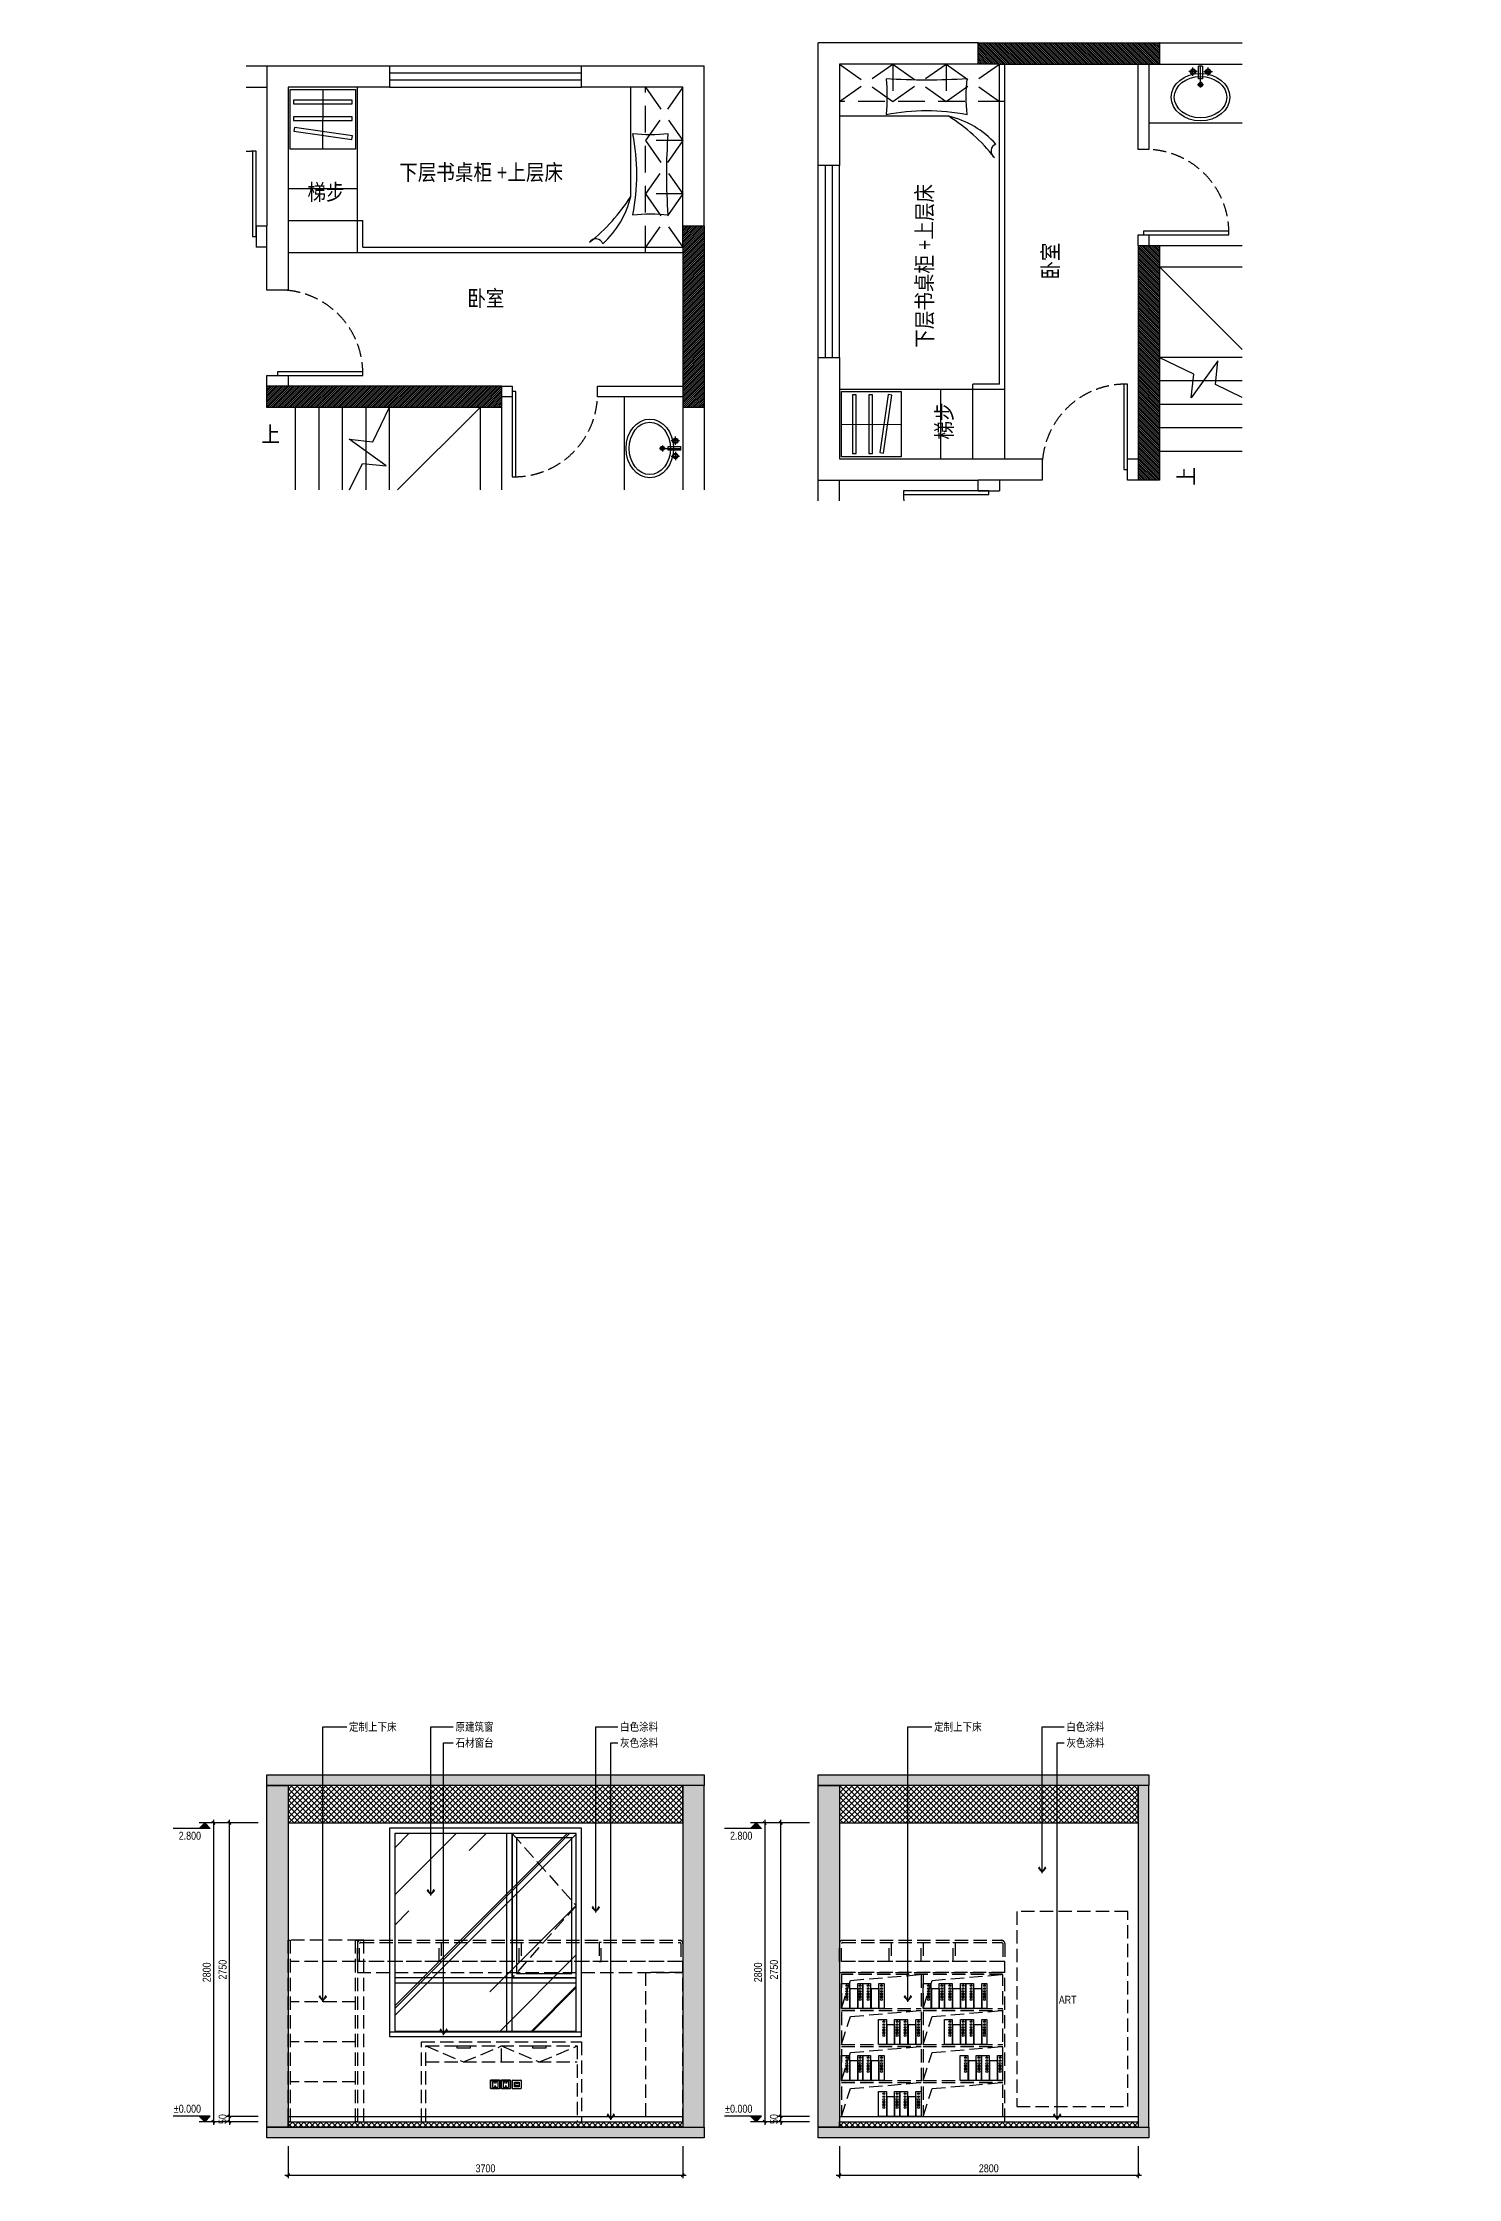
# Model space of a CAD drawing. Extents: x 468514 to 728049, y -74127 to 69080.
# Drawn here: x 564644 to 577911, y -38569 to -18557 of the extents above; entities that cross this region are included whole.
import ezdxf
from ezdxf.enums import TextEntityAlignment as Align
from ezdxf.xclip import XClip

# ---------------------------------------------------------------- set-up
doc = ezdxf.new("R2010")
doc.units = 0
doc.header["$LTSCALE"] = 500
doc.header["$MEASUREMENT"] = 0
doc.header["$XCLIPFRAME"] = 0
doc.linetypes.add('( Dashed )', pattern=[0.75, 0.5, -0.25])
doc.linetypes.add('DASH', pattern=[0.35, 0.25, -0.1])
doc.layers.get('Defpoints').update_dxf_attribs({"color": 229})
for name, color, linetype in [('Door 门', 107, 'Continuous'), ('E 立面填充', 250, 'Continuous'), ('E 立面墙体', 245, 'Continuous'), ('E 立面家具、洁具', 153, 'Continuous'), ('E 立面材料分格线', 8, 'Continuous'), ('E 立面材料类别线', 154, 'Continuous'), ('E 立面标注尺寸', 9, 'Continuous'), ('E 立面装饰完成线', 225, 'Continuous'), ('E 立面门', 107, 'Continuous'), ('P-Furniture 家具', 153, 'Continuous'), ('P-Make furniture 固定制作', 154, 'Continuous'), ('P-N wall 新建隔墙', 241, 'Continuous'), ('P-O wall 原始墙体', 245, 'Continuous'), ('P-Stair 楼梯（原建筑设备）', 159, 'Continuous'), ('P-Text  平面文字', 9, 'Continuous'), ('P-Ware 洁具', 153, 'Continuous'), ('P-window 窗', 107, 'Continuous')]:
    doc.layers.add(name, color=color, linetype=linetype)
doc.styles.add('PDC DIM', font='PMingLiU-ExtB.ttf', dxfattribs={"width": 0.85})
doc.styles.add('Xref-标准套房C$0$黑体', font='simhei.ttf')
doc.dimstyles.new('PDC-A2', dxfattribs={"dimscale": 0, "dimtxt": 2.5, "dimasz": 1, "dimexe": 1, "dimexo": 1, "dimgap": 0.7, "dimtad": 1, "dimdec": 0, "dimtxsty": 'PDC DIM', "dimblk": 'ARCHTICK', "dimcen": 1, "dimdle": 1, "dimclrd": 8, "dimclre": 8, "dimclrt": 9, "dimadec": 0, "dimazin": 0, "dimtfac": 1, "dimtdec": 0, "dimtix": 1, "dimtmove": 2, "dimatfit": 3, "dimldrblk": 'PDC A2 T R', "dimfxl": 10, "dimfxlon": 1, "dimarcsym": 0})
pattern_1 = [(45, (-208763.564, 55386.938), (-8.83883476, 8.83883476), [])]

# ---------------------------------------------------------------- blocks, each defined once
blk = doc.blocks.new('$WINLIB2D$00000001')
at = {"color": 0}
for points in [[(-0.5, 0.5), (-0.5, -0.5)], [(-0.5, 0.5), (0.5, 0.5)], [(0.5, -0.5), (0.5, 0.5)], [(0.5, 0.167), (-0.5, 0.167)], [(0.5, -0.167), (-0.5, -0.167)], [(-0.5, -0.5), (0.5, -0.5)]]:
    blk.add_lwpolyline(points, dxfattribs=at)
blk = doc.blocks.new('A$C437E590E')
at = {"color": 8, "linetype": 'ByBlock'}
for p, q in [((243, 462), (164, 462)), ((202, 422), (202, 501)), ((275, 313), (275, 510)), ((306, 462), (386, 462)), ((347, 422), (347, 501)), ((247, 340), (303, 340)), ((275, 368), (275, 312))]:
    blk.add_line(p, q, dxfattribs=at)
at = {"linetype": 'ByBlock'}
for p, q in [((257, 393), (257, 514)), ((293, 514), (257, 514)), ((293, 514), (293, 393)), ((293, 393), (257, 393))]:
    blk.add_line(p, q, dxfattribs=at)
for centre, radius in [((204, 462), 25), ((204, 462), 17.9), ((346, 462), 25), ((346, 462), 17.9)]:
    blk.add_circle(centre, radius, dxfattribs=at)
at = {"color": 8, "linetype": 'ByBlock'}
for radius in [19.5, 11.9]:
    blk.add_circle((275, 340), radius, dxfattribs=at)
at = {"linetype": 'ByBlock'}
blk.add_ellipse((275, 222), major_axis=(-275, 0), ratio=0.809091, dxfattribs=at)
at = {"color": 8, "linetype": 'ByBlock'}
blk.add_ellipse((275, 222), major_axis=(-246, 0), ratio=0.786583, dxfattribs=at)
blk = doc.blocks.new('fffg')
blk.add_lwpolyline([(143, 670), (109, 670), (109, -130), (143, -130)], close=True)
at = {"color": 8, "linetype": 'DASH'}
blk.add_arc((123, -110), 780, 88.5421, 181.4579, dxfattribs=at)
blk = doc.blocks.new('A$C28EB6B4E')
at = {"layer": 'P-O wall 原始墙体'}
h = blk.add_hatch(dxfattribs=at)
h.set_pattern_fill('ANSI31', color=256, scale=100, style=0)
h.set_pattern_definition(pattern_1)
h.paths.add_polyline_path([(9952.1, 8896.3), (10152.1, 8896.3), (10152.1, 10596.3), (9952.1, 10596.3), (9952.1, 10396.3)])
h = blk.add_hatch(dxfattribs=at)
h.set_pattern_fill('ANSI31', color=256, scale=100, style=0)
h.set_pattern_definition(pattern_1)
h.paths.add_polyline_path([(8252.1, 9096.3), (6052.1, 9096.3), (6052.1, 8896.3), (8252.1, 8896.3)])
at = {"layer": 'P-Furniture 家具', "color": 8}
for p, q in [((9462.8, 10872.1), (9462.8, 11896.3)), ((6902.1, 10646.3), (6952.1, 10646.3)), ((6952.1, 10396.3), (6952.1, 10646.3)), ((6952.1, 10396.3), (9952.1, 10396.3))]:
    blk.add_line(p, q, dxfattribs=at)
at = {"layer": 'P-Furniture 家具', "color": 250, "linetype": '( Dashed )'}
for p, q in [((9602.1, 10346.3), (9602.1, 11896.3)), ((9602.1, 11896.3), (9952.1, 11396.3)), ((9952.1, 11896.3), (9602.1, 11396.3)), ((9952.1, 11396.3), (9602.1, 11396.3)), ((9602.1, 11396.3), (9952.1, 10896.3)), ((9952.1, 11396.3), (9602.1, 10896.3)), ((9952.1, 10896.3), (9602.1, 10896.3)), ((9602.1, 10896.3), (9952.1, 10396.3)), ((9952.1, 10896.3), (9602.1, 10396.3))]:
    blk.add_line(p, q, dxfattribs=at)
at = {"layer": 'P-Furniture 家具', "linetype": 'ByBlock'}
blk.add_line((9402.1, 8996.3), (9402.1, 7996.3), dxfattribs=at)
at = {"layer": 'P-Furniture 家具', "color": 8}
blk.add_lwpolyline([(9480.7, 10699.5, -0.0585956), (9814.8, 10699.5, -0.0371482), (9814.8, 11459.9, -0.052163), (9480.7, 11459.9, -0.0937658)], format="xyb", close=True, dxfattribs=at)
at = {"layer": 'P-Furniture 家具'}
blk.add_lwpolyline([(6902.1, 10346.3), (9952.1, 10346.3)], dxfattribs=at)
at = {"layer": 'P-Furniture 家具', "color": 8}
for centre, radius, start, end in [((8015.8, 11787.9), 1712.5, 308.28696, 327.67208), ((8617.8, 11072.6), 868.5, 312.31328, 346.65159), ((9136.2, 10404.9), 71, 21.06587, 146.83428)]:
    blk.add_arc(centre, radius, start, end, dxfattribs=at)
at = {"layer": 'P-Make furniture 固定制作', "color": 8}
blk.add_line((6577.1, 11876.3), (6575.7, 11316.3), dxfattribs=at)
at = {"layer": 'P-Make furniture 固定制作'}
for p, q in [((6902.1, 10346.3), (6902.1, 11896.3)), ((6252.1, 10946.3), (6902.1, 10946.3)), ((6252.1, 10646.3), (6902.1, 10646.3)), ((6252.1, 10346.3), (6902.1, 10346.3))]:
    blk.add_line(p, q, dxfattribs=at)
at = {"layer": 'P-Make furniture 固定制作', "color": 8}
for points in [[(6882.1, 11316.3), (6272.1, 11316.3), (6272.1, 11876.3), (6882.1, 11876.3)], [(6852.1, 11775.2), (6302.1, 11775.2), (6302.1, 11740.2), (6852.1, 11740.2)], [(6852.1, 11620.5), (6302.1, 11620.5), (6302.1, 11585.5), (6852.1, 11585.5)], [(6854.7, 11440.6), (6311.6, 11518.8), (6305.5, 11484.3), (6848.7, 11406.2)]]:
    blk.add_lwpolyline(points, close=True, dxfattribs=at)
at = {"layer": 'P-N wall 新建隔墙'}
for p, q in [((8252.1, 9096.3), (8352.1, 9096.3)), ((8352.1, 9096.3), (8352.1, 8996.3)), ((9152.1, 8996.3), (9152.1, 9096.3)), ((9152.1, 9096.3), (9952.1, 9096.3)), ((8352.1, 8996.3), (8252.1, 8996.3)), ((9952.1, 8996.3), (9152.1, 8996.3))]:
    blk.add_line(p, q, dxfattribs=at)
at = {"layer": 'P-N wall 新建隔墙', "color": 107}
for points in [[(3952.1, 10596.3), (3952.1, 12096.3), (6052.1, 12096.3)], [(4152.1, 10596.3), (4152.1, 11896.3), (6052.1, 11896.3)]]:
    blk.add_lwpolyline(points, dxfattribs=at)
at = {"layer": 'P-O wall 原始墙体'}
for p, q in [((6052.1, 12096.3), (6052.1, 10596.3)), ((6052.1, 12096.3), (7202.1, 12096.3)), ((7202.1, 12096.3), (7202.1, 11896.3)), ((9002.1, 11896.3), (9002.1, 12096.3)), ((9002.1, 12096.3), (10152.1, 12096.3)), ((10152.1, 10596.3), (10152.1, 12096.3)), ((6252.1, 11896.3), (6252.1, 9996.3)), ((7202.1, 11896.3), (6252.1, 11896.3)), ((9952.1, 11896.3), (9002.1, 11896.3)), ((9952.1, 10596.3), (9952.1, 11896.3)), ((5952.1, 10596.3), (6052.1, 10596.3)), ((5952.1, 10596.3), (5952.1, 10396.3)), ((6052.1, 10396.3), (6052.1, 10596.3)), ((9952.1, 10596.3), (10152.1, 10596.3)), ((9952.1, 10596.3), (10152.1, 10596.3)), ((9952.1, 10396.3), (9952.1, 10596.3)), ((10152.1, 10596.3), (10152.1, 8396.3)), ((6052.1, 10396.3), (5952.1, 10396.3)), ((6052.1, 9996.3), (6052.1, 10396.3)), ((9952.1, 10396.3), (9952.1, 8396.3)), ((6252.1, 9996.3), (6052.1, 9996.3)), ((6052.1, 8896.3), (6052.1, 9196.3)), ((6052.1, 9196.3), (6252.1, 9196.3)), ((8252.1, 9096.3), (6052.1, 9096.3)), ((6252.1, 9196.3), (6252.1, 9096.3)), ((8252.1, 9096.3), (8252.1, 8396.3)), ((8252.1, 8896.3), (6052.1, 8896.3)), ((8052.1, 8896.3), (8052.1, 8396.3)), ((10152.1, 8896.3), (9952.1, 8896.3)), ((8052.1, 8396.3), (8052.1, 6096.3)), ((8252.1, 8396.3), (8252.1, 6096.3)), ((9952.1, 8396.3), (9952.1, 6496.3)), ((10152.1, 8396.3), (10152.1, 6396.3))]:
    blk.add_line(p, q, dxfattribs=at)
at = {"layer": 'P-Stair 楼梯（原建筑设备）'}
for p, q in [((6322.1, 8096.3), (6322.1, 8896.3)), ((6542.1, 8096.3), (6542.1, 8896.3)), ((6762.1, 8096.3), (6762.1, 8896.3)), ((6982.1, 8096.3), (6982.1, 8896.3)), ((7202.1, 8096.3), (7202.1, 8896.3)), ((7252.1, 8096.3), (8052.1, 8896.3))]:
    blk.add_line(p, q, dxfattribs=at)
blk.add_lwpolyline([(6790.2, 8046.3), (6947.7, 8371.5), (7170, 8348.7), (6824.4, 8598.5), (7045.9, 8573.9), (7203.4, 8899.1)], dxfattribs=at)
for points in [[(6322.1, 8471.3, 0, 0, 0), (6567.3, 8471.3, 80, 0, 0), (6867.3, 8471.3, 0, 0, 0)], [(6542.1, 6521.3, 0, 0, 0), (7627.1, 6521.3, 0, 0, 0), (7627.1, 8471.3, 0, 0, 0), (7337.3, 8471.3, 80, 0, 0), (7037.3, 8471.3, 0, 0, 0)]]:
    blk.add_lwpolyline(points, format="xyseb", dxfattribs=at)
at = {"layer": 'Door 门'}
blk.add_blockref('fffg', (5809, 10626.4), dxfattribs=at)
for p, rotation in [((6282.2, 9339.4), 270), ((8495.2, 8916.2), 180)]:
    blk.add_blockref('fffg', p, dxfattribs=dict(at, rotation=rotation))
at = {"layer": 'P-Ware 洁具', "color": 1, "linetype": 'ByBlock', "rotation": 269.9999999999999}
blk.add_blockref('A$C437E590E', (9419.7, 8787), dxfattribs=at)
at = {"layer": 'P-window 窗', "xscale": 1800, "yscale": 200, "zscale": -1800}
blk.add_blockref('$WINLIB2D$00000001', (8102.1, 11996.3), dxfattribs=at)
at = {"layer": 'P-Text  平面文字', "char_height": 150, "attachment_point": 1, "style": 'PDC DIM'}
for s, width, insert in [('梯步', 893.426, (6433.3, 10988.3)), ('下层书桌柜 +上层床', 1813.943, (7293.5, 11174.5)), ('卧室', 893.426, (7931.5, 9993.6))]:
    blk.add_mtext_dynamic_manual_height_columns(s, width=width, gutter_width=1750, heights=[0], dxfattribs=dict(at, insert=insert))
at = {"layer": 'P-Text  平面文字', "insert": (6002.7, 8719.2), "char_height": 150, "width": 893.426, "attachment_point": 1, "style": 'PDC DIM'}
blk.add_mtext('上', dxfattribs=at)
blk = doc.blocks.new('A$C060701B6')
for points in [[(0, 232), (73, 232), (73, 0), (0, 0)], [(151, 232), (199, 232), (199, 0), (151, 0)], [(80, 187), (151, 187), (151, 0), (80, 0)]]:
    blk.add_lwpolyline(points, close=True)
for centre in [(50, 213), (175, 213), (50, 185), (50, 159), (50, 137), (50, 131), (50, 111), (50, 105), (50, 83), (175, 185), (175, 159), (175, 137), (175, 131), (175, 111), (175, 105), (175, 83)]:
    blk.add_circle(centre, 8.63)
blk = doc.blocks.new('ffffaasd')
at = {"linetype": 'DASH', "lineweight": -2, "ltscale": 20}
for p, q in [((69855, 418080), (69855, 418029)), ((69901, 418085), (69860, 418085)), ((69906, 418080), (69906, 418029)), ((69901, 418024), (69860, 418024))]:
    blk.add_line(p, q, dxfattribs=at)
for points in [[(69843, 418012), (69918, 418012, 0.414214), (69923, 418017), (69923, 418092, 0.414214), (69918, 418097), (69843, 418097, 0.414214), (69838, 418092), (69838, 418017, 0.414214)], [(69843, 418014), (69918, 418014, 0.414214), (69921, 418017), (69921, 418092, 0.414214), (69918, 418095), (69843, 418095, 0.414214), (69840, 418092), (69840, 418017, 0.414214)]]:
    blk.add_lwpolyline(points, format="xyb", close=True, dxfattribs=at)
for points in [[(69874, 418067), (69876, 418067), (69876, 418072), (69874, 418072)], [(69888, 418067), (69886, 418067), (69886, 418072), (69888, 418072)]]:
    blk.add_lwpolyline(points, dxfattribs=at)
for points in [[(69876, 418028), (69878, 418029), (69876, 418034), (69874, 418034)], [(69880, 418038), (69882, 418038), (69882, 418044), (69880, 418044)], [(69886, 418028), (69884, 418029), (69885, 418034), (69887, 418034)]]:
    blk.add_lwpolyline(points, close=True, dxfattribs=at)
for centre, radius, start, end in [((69860, 418080), 5, 90, 180), ((69874, 418069), 2.51, 93.6471, 266.3529), ((69888, 418069), 2.51, 273.6471, 86.3529), ((69901, 418080), 5, 0, 90), ((69860, 418029), 5, 180, 270), ((69901, 418029), 5, 270, 0)]:
    blk.add_arc(centre, radius, start, end, dxfattribs=at)
blk = doc.blocks.new('d34')
at = {"linetype": 'ByBlock', "lineweight": -2}
blk.add_blockref('ffffaasd', (0, 0), dxfattribs=at)
blk = doc.blocks.new('132123')
at = {"linetype": 'DASH', "ltscale": 20}
blk.add_lwpolyline([(1214235, -281368), (1214160, -281368, -0.414214), (1214157, -281365), (1214157, -281290, -0.414214), (1214160, -281287), (1214235, -281287, -0.414214), (1214238, -281290), (1214238, -281365, -0.414214)], format="xyb", close=True, dxfattribs=at)
for points in [[(1214175, -281350), (1214175, -281305), (1214220, -281305), (1214220, -281350)], [(1214193, -281334), (1214181, -281334), (1214181, -281340), (1214193, -281340)], [(1214208, -281319), (1214188, -281319), (1214188, -281312), (1214208, -281312)], [(1214202, -281334), (1214214, -281334), (1214214, -281340), (1214202, -281340)]]:
    blk.add_lwpolyline(points, close=True)
blk = doc.blocks.new('_ArchTick')
at = {"color": 0, "linetype": 'ByBlock', "const_width": 0.4}
blk.add_lwpolyline([(-0.5, -0.5), (0.5, 0.5)], dxfattribs=at)
blk = doc.blocks.new('*D1802')
at = {"layer": 'Defpoints', "color": 0, "transparency": 16777216}
for p in [(566944, -38239), (570644, -38239), (570644, -38539)]:
    blk.add_point(p, dxfattribs=at)
at = {"layer": 'E 立面标注尺寸', "color": 8, "lineweight": -2, "transparency": 16777216}
for p, q in [((566944, -38269), (566944, -38569)), ((570644, -38269), (570644, -38569)), ((566914, -38539), (570674, -38539))]:
    blk.add_line(p, q, dxfattribs=at)
at = {"layer": 'E 立面标注尺寸', "color": 8, "lineweight": -2, "transparency": 16777216, "xscale": 30.00000447440561, "yscale": 30.00000447440561, "zscale": 30.00000447440561, "rotation": 180}
blk.add_blockref('_ArchTick', (566944, -38539), dxfattribs=at)
at = {"layer": 'E 立面标注尺寸', "color": 8, "lineweight": -2, "transparency": 16777216, "xscale": 30.00000447440561, "yscale": 30.00000447440561, "zscale": 30.00000447440561}
blk.add_blockref('_ArchTick', (570644, -38539), dxfattribs=at)
at = {"layer": 'E 立面标注尺寸', "color": 9, "transparency": 16777216, "insert": (568794, -38476), "char_height": 75, "attachment_point": 5, "style": 'PDC DIM'}
blk.add_mtext('3700', dxfattribs=at)
blk = doc.blocks.new('PDC A2 T R')
at = {"color": 0, "linetype": 'ByBlock'}
blk.add_line((0, 0), (-2, 0), dxfattribs=at)
for points in [[(-2.15, 0.89), (-1.49, 1.35), (-0.6, 0), (0, 0)], [(-2.15, -0.89), (-1.49, -1.35), (-0.6, 0), (0, 0)]]:
    blk.add_solid(points, dxfattribs=at)
blk = doc.blocks.new('*D1803')
at = {"layer": 'Defpoints', "color": 0, "transparency": 16777216}
for p in [(566394, -37989), (566694, -37989), (566694, -38039)]:
    blk.add_point(p, dxfattribs=at)
at = {"layer": 'E 立面标注尺寸', "color": 8, "lineweight": -2, "transparency": 16777216}
for p, q in [((566664, -37989), (566364, -37989)), ((566394, -37989), (566394, -37959)), ((566394, -38039), (566394, -37989)), ((566664, -38039), (566364, -38039)), ((566394, -38039), (566394, -38069))]:
    blk.add_line(p, q, dxfattribs=at)
at = {"layer": 'E 立面标注尺寸', "color": 8, "lineweight": -2, "transparency": 16777216, "xscale": 30.00000447440561, "yscale": 30.00000447440561, "zscale": 30.00000447440561}
for p, rotation in [((566394, -37989), 270), ((566394, -38039), 90)]:
    blk.add_blockref('_ArchTick', p, dxfattribs=dict(at, rotation=rotation))
at = {"layer": 'E 立面标注尺寸', "color": 9, "transparency": 16777216, "insert": (566331, -38014), "char_height": 75, "attachment_point": 5, "rotation": 90, "style": 'PDC DIM'}
blk.add_mtext('50', dxfattribs=at)
blk = doc.blocks.new('*D1804')
at = {"layer": 'Defpoints', "color": 0, "transparency": 16777216}
for p in [(566394, -35239), (566694, -35239), (566694, -37989)]:
    blk.add_point(p, dxfattribs=at)
at = {"layer": 'E 立面标注尺寸', "color": 8, "lineweight": -2, "transparency": 16777216}
for p, q in [((566394, -38019), (566394, -35209)), ((566664, -35239), (566364, -35239)), ((566664, -37989), (566364, -37989))]:
    blk.add_line(p, q, dxfattribs=at)
at = {"layer": 'E 立面标注尺寸', "color": 8, "lineweight": -2, "transparency": 16777216, "xscale": 30.00000447440561, "yscale": 30.00000447440561, "zscale": 30.00000447440561}
for p, rotation in [((566394, -35239), 90), ((566394, -37989), 270)]:
    blk.add_blockref('_ArchTick', p, dxfattribs=dict(at, rotation=rotation))
at = {"layer": 'E 立面标注尺寸', "color": 9, "transparency": 16777216, "insert": (566331, -36614), "char_height": 75, "attachment_point": 5, "rotation": 90, "style": 'PDC DIM'}
blk.add_mtext('2750', dxfattribs=at)
blk = doc.blocks.new('*D1805')
at = {"layer": 'Defpoints', "color": 0, "transparency": 16777216}
for p in [(566694, -35239), (566244, -38039), (566694, -38039)]:
    blk.add_point(p, dxfattribs=at)
at = {"layer": 'E 立面标注尺寸', "color": 8, "lineweight": -2, "transparency": 16777216}
for p, q in [((566244, -35209), (566244, -38069)), ((566544, -35239), (566214, -35239)), ((566544, -38039), (566214, -38039))]:
    blk.add_line(p, q, dxfattribs=at)
at = {"layer": 'E 立面标注尺寸', "color": 8, "lineweight": -2, "transparency": 16777216, "xscale": 30.00000447440561, "yscale": 30.00000447440561, "zscale": 30.00000447440561}
for p, rotation in [((566244, -35239), 90), ((566244, -38039), 270)]:
    blk.add_blockref('_ArchTick', p, dxfattribs=dict(at, rotation=rotation))
at = {"layer": 'E 立面标注尺寸', "color": 9, "transparency": 16777216, "insert": (566182, -36639), "char_height": 75, "attachment_point": 5, "rotation": 90, "style": 'PDC DIM'}
blk.add_mtext('2800', dxfattribs=at)
blk = doc.blocks.new('A$C37DB5113')
blk.add_hatch(color=256).paths.add_polyline_path([(150, 75), (75, 0), (0, 75)])
for p, q in [((0, 75), (510, 75)), ((0, 75), (75, 0)), ((150, 75), (75, 0)), ((0, 0), (150, 0))]:
    blk.add_line(p, q)
blk.add_lwpolyline([(150, 75), (75, 0), (0, 75), (150, 75)])
at = {"style": 'Xref-标准套房C$0$黑体', "width": 0.8}
blk.add_attdef('%%P0.000', text='', height=105, dxfattribs=at).set_placement((510, 75), align=Align.BOTTOM_RIGHT)
blk = doc.blocks.new('*D1806')
at = {"layer": 'Defpoints', "color": 0, "transparency": 16777216}
for p in [(571561, -37989), (571861, -37989), (571861, -38039)]:
    blk.add_point(p, dxfattribs=at)
at = {"layer": 'E 立面标注尺寸', "color": 8, "lineweight": -2, "transparency": 16777216}
for p, q in [((571831, -37989), (571531, -37989)), ((571561, -37989), (571561, -37959)), ((571561, -38039), (571561, -37989)), ((571831, -38039), (571531, -38039)), ((571561, -38039), (571561, -38069))]:
    blk.add_line(p, q, dxfattribs=at)
at = {"layer": 'E 立面标注尺寸', "color": 8, "lineweight": -2, "transparency": 16777216, "xscale": 30.00000447440561, "yscale": 30.00000447440561, "zscale": 30.00000447440561}
for p, rotation in [((571561, -37989), 270), ((571561, -38039), 90)]:
    blk.add_blockref('_ArchTick', p, dxfattribs=dict(at, rotation=rotation))
at = {"layer": 'E 立面标注尺寸', "color": 9, "transparency": 16777216, "insert": (571498, -38014), "char_height": 75, "attachment_point": 5, "rotation": 90, "style": 'PDC DIM'}
blk.add_mtext('50', dxfattribs=at)
blk = doc.blocks.new('*D1807')
at = {"layer": 'Defpoints', "color": 0, "transparency": 16777216}
for p in [(571561, -35239), (571861, -35239), (571861, -37989)]:
    blk.add_point(p, dxfattribs=at)
at = {"layer": 'E 立面标注尺寸', "color": 8, "lineweight": -2, "transparency": 16777216}
for p, q in [((571561, -38019), (571561, -35209)), ((571831, -35239), (571531, -35239)), ((571831, -37989), (571531, -37989))]:
    blk.add_line(p, q, dxfattribs=at)
at = {"layer": 'E 立面标注尺寸', "color": 8, "lineweight": -2, "transparency": 16777216, "xscale": 30.00000447440561, "yscale": 30.00000447440561, "zscale": 30.00000447440561}
for p, rotation in [((571561, -35239), 90), ((571561, -37989), 270)]:
    blk.add_blockref('_ArchTick', p, dxfattribs=dict(at, rotation=rotation))
at = {"layer": 'E 立面标注尺寸', "color": 9, "transparency": 16777216, "insert": (571498, -36614), "char_height": 75, "attachment_point": 5, "rotation": 90, "style": 'PDC DIM'}
blk.add_mtext('2750', dxfattribs=at)
blk = doc.blocks.new('*D1808')
at = {"layer": 'Defpoints', "color": 0, "transparency": 16777216}
for p in [(571861, -35239), (571411, -38039), (571861, -38039)]:
    blk.add_point(p, dxfattribs=at)
at = {"layer": 'E 立面标注尺寸', "color": 8, "lineweight": -2, "transparency": 16777216}
for p, q in [((571411, -35209), (571411, -38069)), ((571711, -35239), (571381, -35239)), ((571711, -38039), (571381, -38039))]:
    blk.add_line(p, q, dxfattribs=at)
at = {"layer": 'E 立面标注尺寸', "color": 8, "lineweight": -2, "transparency": 16777216, "xscale": 30.00000447440561, "yscale": 30.00000447440561, "zscale": 30.00000447440561}
for p, rotation in [((571411, -35239), 90), ((571411, -38039), 270)]:
    blk.add_blockref('_ArchTick', p, dxfattribs=dict(at, rotation=rotation))
at = {"layer": 'E 立面标注尺寸', "color": 9, "transparency": 16777216, "insert": (571349, -36639), "char_height": 75, "attachment_point": 5, "rotation": 90, "style": 'PDC DIM'}
blk.add_mtext('2800', dxfattribs=at)
blk = doc.blocks.new('*D1809')
at = {"layer": 'Defpoints', "color": 0, "transparency": 16777216}
for p in [(572111, -38239), (574911, -38239), (574911, -38539)]:
    blk.add_point(p, dxfattribs=at)
at = {"layer": 'E 立面标注尺寸', "color": 8, "lineweight": -2, "transparency": 16777216}
for p, q in [((572111, -38269), (572111, -38569)), ((574911, -38269), (574911, -38569)), ((572081, -38539), (574941, -38539))]:
    blk.add_line(p, q, dxfattribs=at)
at = {"layer": 'E 立面标注尺寸', "color": 8, "lineweight": -2, "transparency": 16777216, "xscale": 30.00000447440561, "yscale": 30.00000447440561, "zscale": 30.00000447440561, "rotation": 180}
blk.add_blockref('_ArchTick', (572111, -38539), dxfattribs=at)
at = {"layer": 'E 立面标注尺寸', "color": 8, "lineweight": -2, "transparency": 16777216, "xscale": 30.00000447440561, "yscale": 30.00000447440561, "zscale": 30.00000447440561}
blk.add_blockref('_ArchTick', (574911, -38539), dxfattribs=at)
at = {"layer": 'E 立面标注尺寸', "color": 9, "transparency": 16777216, "insert": (573511, -38476), "char_height": 75, "attachment_point": 5, "style": 'PDC DIM'}
blk.add_mtext('2800', dxfattribs=at)

msp = doc.modelspace()

# ---------------------------------------------------------------- hatches: boundary and pattern name
at = {"layer": 'E 立面填充'}
h = msp.add_hatch(dxfattribs=at)
h.set_pattern_fill('ANSI37', color=256, scale=300, angle=90)
h.paths.add_polyline_path([(566944.5, -35239), (570644.5, -35239), (570644.5, -34889), (566944.5, -34889)])
h = msp.add_hatch(dxfattribs=at)
h.set_pattern_fill('ANSI37', color=256, scale=300, angle=90)
h.paths.add_polyline_path([(572111.5, -35239), (574911.5, -35239), (574911.5, -34889), (572111.5, -34889)])
at = {"layer": 'E 立面墙体'}
h = msp.add_hatch(color=250, dxfattribs=at)
h.dxf.hatch_style = 1
h.paths.add_polyline_path([(566744.5, -34789), (570844.5, -34789), (570844.5, -34889), (566744.5, -34889)])
h = msp.add_hatch(color=250, dxfattribs=at)
h.dxf.hatch_style = 1
h.paths.add_polyline_path([(571911.5, -34789), (575011.5, -34789), (575011.5, -34889), (571911.5, -34889)])
h = msp.add_hatch(dxfattribs=at)
h.set_pattern_fill('钢筋混凝土', color=250, scale=10, pattern_type=2)
h.set_pattern_definition([(45, (72850.5, -39714), (-35.355339, 35.355339), []), (50, (72850.5, -39714), (71.726018, -6.2752135), [7.5, -82.5]), (355, (72850.5, -39714), (-13.875133, 75.219213), [6, -66]), (100.4514, (72856.48, -39714.52), (57.850938, 68.943954), [6.374019, -70.114211]), (46.1842, (72850.5, -39694), (106.724105, -16.551901), [11.25, -123.75]), (96.6356, (72859.39, -39695.38), (93.46627, 97.411787), [9.56103, -105.1713]), (351.1842, (72850.5, -39694), (93.466195, 97.41186), [9, -99]), (21, (72860.5, -39699), (59.690705, -40.261889), [7.5, -82.5]), (326, (72860.5, -39699), (24.331533, 72.515005), [6, -66]), (71.4514, (72865.474, -39702.355), (84.022263, 32.25305), [6.374019, -70.114211]), (37.5, (72850.5, -39714), (1.2159855, 33.2893854), [0.5, -65.2, 0.5, -67, 0.5, -66.25]), (7.5, (72850.5, -39714), (26.3069537, 39.4411712), [0.5, -38.2, 0.5, -63.7, 0.5, -25.25]), (327.5, (72828.2, -39714), (53.3822436, -2.2554872), [0.5, -25, 0.5, -78, 0.5, -103.5]), (317.5, (72818.2, -39714), (58.318617, 10.0104982), [0.5, -32.5, 0.5, -51.8, 0.5, -73.5])])
h.paths.add_polyline_path([(566944.5, -38089), (566744.5, -38089), (566744.5, -34889), (566944.5, -34889)])
h = msp.add_hatch(dxfattribs=at)
h.set_pattern_fill('钢筋混凝土', color=250, scale=10, pattern_type=2)
h.set_pattern_definition([(45, (68950.5, -39714), (-35.355339, 35.355339), []), (50, (68950.5, -39714), (71.726018, -6.2752135), [7.5, -82.5]), (355, (68950.5, -39714), (-13.875133, 75.219213), [6, -66]), (100.4514, (68956.48, -39714.52), (57.850938, 68.943954), [6.374019, -70.114211]), (46.1842, (68950.5, -39694), (106.724105, -16.551901), [11.25, -123.75]), (96.6356, (68959.39, -39695.38), (93.46627, 97.411787), [9.561029, -105.1713]), (351.1842, (68950.5, -39694), (93.466195, 97.41186), [9, -99]), (21, (68960.5, -39699), (59.690705, -40.261889), [7.5, -82.5]), (326, (68960.5, -39699), (24.331533, 72.515005), [6, -66]), (71.4514, (68965.474, -39702.355), (84.022263, 32.25305), [6.374019, -70.114211]), (37.5, (68950.5, -39714), (1.2159855, 33.2893854), [0.5, -65.2, 0.5, -67, 0.5, -66.25]), (7.5, (68950.5, -39714), (26.3069537, 39.4411712), [0.5, -38.2, 0.5, -63.7, 0.5, -25.25]), (327.5, (68928.2, -39714), (53.3822436, -2.2554872), [0.5, -25, 0.5, -78, 0.5, -103.5]), (317.5, (68918.2, -39714), (58.318617, 10.0104982), [0.5, -32.5, 0.5, -51.8, 0.5, -73.5])])
h.paths.add_polyline_path([(570644.5, -38089), (570844.5, -38089), (570844.5, -34889), (570644.5, -34889)])
h = msp.add_hatch(dxfattribs=at)
h.set_pattern_fill('钢筋混凝土', color=250, scale=10, pattern_type=2)
h.set_pattern_definition([(45, (78017.52, -39714), (-35.355339, 35.355339), []), (50, (78017.52, -39714), (71.726018, -6.2752135), [7.5, -82.5]), (355, (78017.52, -39714), (-13.875133, 75.219213), [6, -66]), (100.4514, (78023.5, -39714.52), (57.850938, 68.943954), [6.374019, -70.114211]), (46.1842, (78017.52, -39694), (106.724105, -16.551901), [11.25, -123.75]), (96.6356, (78026.42, -39695.38), (93.46627, 97.411787), [9.56103, -105.1713]), (351.1842, (78017.52, -39694), (93.466195, 97.41186), [9, -99]), (21, (78027.52, -39699), (59.690705, -40.261889), [7.5, -82.5]), (326, (78027.52, -39699), (24.331533, 72.515005), [6, -66]), (71.4514, (78032.496, -39702.355), (84.022263, 32.25305), [6.374019, -70.114211]), (37.5, (78017.522, -39714), (1.2159855, 33.2893854), [0.5, -65.2, 0.5, -67, 0.5, -66.25]), (7.5, (78017.522, -39714), (26.3069537, 39.4411712), [0.5, -38.2, 0.5, -63.7, 0.5, -25.25]), (327.5, (77995.222, -39714), (53.3822436, -2.2554872), [0.5, -25, 0.5, -78, 0.5, -103.5]), (317.5, (77985.22, -39714), (58.318617, 10.0104982), [0.5, -32.5, 0.5, -51.8, 0.5, -73.5])])
h.paths.add_polyline_path([(572111.5, -38089), (571911.5, -38089), (571911.5, -34889), (572111.5, -34889)])
h = msp.add_hatch(dxfattribs=at)
h.set_pattern_fill('钢筋混凝土', color=250, scale=10, pattern_type=2)
h.set_pattern_definition([(45, (73217.52, -39714), (-35.355339, 35.355339), []), (50, (73217.52, -39714), (71.726018, -6.2752135), [7.5, -82.5]), (355, (73217.52, -39714), (-13.875133, 75.219213), [6, -66]), (100.4514, (73223.5, -39714.52), (57.850938, 68.943954), [6.374019, -70.114211]), (46.1842, (73217.52, -39694), (106.724105, -16.551901), [11.25, -123.75]), (96.6356, (73226.42, -39695.38), (93.46627, 97.411787), [9.561029, -105.1713]), (351.1842, (73217.52, -39694), (93.466195, 97.41186), [9, -99]), (21, (73227.52, -39699), (59.690705, -40.261889), [7.5, -82.5]), (326, (73227.52, -39699), (24.331533, 72.515005), [6, -66]), (71.4514, (73232.496, -39702.355), (84.022263, 32.25305), [6.374019, -70.114211]), (37.5, (73217.522, -39714), (1.2159855, 33.2893854), [0.5, -65.2, 0.5, -67, 0.5, -66.25]), (7.5, (73217.522, -39714), (26.3069537, 39.4411712), [0.5, -38.2, 0.5, -63.7, 0.5, -25.25]), (327.5, (73195.222, -39714), (53.3822436, -2.2554872), [0.5, -25, 0.5, -78, 0.5, -103.5]), (317.5, (73185.22, -39714), (58.318617, 10.0104982), [0.5, -32.5, 0.5, -51.8, 0.5, -73.5])])
h.paths.add_polyline_path([(574911.5, -38089), (575011.5, -38089), (575011.5, -34889), (574911.5, -34889)])
h = msp.add_hatch(dxfattribs=at)
h.set_pattern_fill('AR-RROOF', color=250, scale=800, angle=45)
h.set_pattern_definition([(45, (12034.5, -39714), (678.8225, 1810.1934), [12000, -1600, 4000, -800]), (45, (12504, -38678.8), (-1318.047, 186.6762), [2400, -264, 4800, -600]), (45, (11836.5, -38950.3), (2562.555, 3320.57344), [6400, -1120, 3200, -800])])
h.paths.add_polyline_path([(567944.5, -37189), (569644.5, -37189), (569644.5, -35339), (567944.5, -35339)])
h = msp.add_hatch(color=250, dxfattribs=at)
h.dxf.hatch_style = 1
h.paths.add_polyline_path([(570844.5, -38189), (566744.5, -38189), (566744.5, -38089), (570844.5, -38089)])
h = msp.add_hatch(dxfattribs=at)
h.set_pattern_fill('ANSI37', color=250, scale=300)
h.set_pattern_definition([(45, (72850.5, -39714), (-26.5165043, 26.5165043), []), (135, (72850.5, -39714), (-26.5165043, -26.5165043), [])])
h.paths.add_polyline_path([(566944.5, -38039), (570644.5, -38039), (570644.5, -38089), (566944.5, -38089)])
h = msp.add_hatch(color=250, dxfattribs=at)
h.dxf.hatch_style = 1
h.paths.add_polyline_path([(575011.5, -38189), (571911.5, -38189), (571911.5, -38089), (575011.5, -38089)])
h = msp.add_hatch(dxfattribs=at)
h.set_pattern_fill('ANSI37', color=250, scale=300)
h.set_pattern_definition([(45, (78017.522, -39714), (-26.5165043, 26.5165043), []), (135, (78017.522, -39714), (-26.5165043, -26.5165043), [])])
h.paths.add_polyline_path([(572111.5, -38039), (574911.5, -38039), (574911.5, -38089), (572111.5, -38089)])

# ---------------------------------------------------------------- linework, layer by layer
for points in [[(566744.5, -34789), (570844.5, -34789), (570844.5, -34889), (566744.5, -34889)], [(571911.5, -34789), (575011.5, -34789), (575011.5, -34889), (571911.5, -34889)], [(566944.5, -38089), (566744.5, -38089), (566744.5, -34889), (566944.5, -34889)], [(570644.5, -38089), (570844.5, -38089), (570844.5, -34889), (570644.5, -34889)], [(572111.5, -38089), (571911.5, -38089), (571911.5, -34889), (572111.5, -34889)], [(574911.5, -38089), (575011.5, -38089), (575011.5, -34889), (574911.5, -34889)], [(570844.5, -38189), (566744.5, -38189), (566744.5, -38089), (570844.5, -38089)], [(575011.5, -38189), (571911.5, -38189), (571911.5, -38089), (575011.5, -38089)]]:
    msp.add_lwpolyline(points, close=True, dxfattribs=at)
at = {"layer": 'E 立面家具、洁具', "linetype": 'DASH'}
for p, q in [((567624.5, -36339), (566944.5, -36339)), ((567574.5, -36539), (566964.5, -36539)), ((572876.5, -36659), (572876.5, -37989)), ((572896.5, -36659), (572896.5, -37989)), ((567574.5, -36914), (566964.5, -36914)), ((572131.5, -36976.5), (572876.5, -36976.5)), ((572131.5, -36996.5), (572876.5, -36996.5)), ((572896.5, -36976.5), (573641.5, -36976.5)), ((572896.5, -36996.5), (573641.5, -36996.5)), ((567574.5, -37289), (566964.5, -37289)), ((568944.5, -37479), (568944.5, -37329)), ((572131.5, -37314), (572876.5, -37314)), ((572131.5, -37334), (572876.5, -37334)), ((572896.5, -37314), (573641.5, -37314)), ((572896.5, -37334), (573641.5, -37334)), ((568234.5, -37479), (569654.5, -37479)), ((567574.5, -37664), (566964.5, -37664)), ((572131.5, -37651.5), (572876.5, -37651.5)), ((572131.5, -37671.5), (572876.5, -37671.5)), ((572896.5, -37651.5), (573641.5, -37651.5)), ((572896.5, -37671.5), (573641.5, -37671.5))]:
    msp.add_line(p, q, dxfattribs=at)
at = {"layer": 'E 立面家具、洁具'}
for p, q in [((566944.5, -37989), (570644.5, -37989)), ((572111.5, -37989), (574911.5, -37989))]:
    msp.add_line(p, q, dxfattribs=at)
at = {"layer": 'E 立面家具、洁具', "linetype": 'DASH'}
for points in [[(573774.2, -37897.2), (574814.4, -37897.2), (574814.4, -36068.7), (573774.2, -36068.7)], [(566944.5, -36339), (566964.5, -36339), (566964.5, -38039), (566944.5, -38039)], [(567574.5, -36339), (567594.5, -36339), (567594.5, -38039), (567574.5, -38039)], [(567654.5, -36339), (567594.5, -36339), (567594.5, -38039), (567654.5, -38039)], [(568359.5, -36359), (568379.5, -36359), (568379.5, -36539), (568359.5, -36539)], [(569109.5, -36359), (569129.5, -36359), (569129.5, -36539), (569109.5, -36539)], [(569879.5, -36359), (569859.5, -36359), (569859.5, -36539), (569879.5, -36539)], [(572576.5, -36359), (572596.5, -36359), (572596.5, -36539), (572576.5, -36539)], [(572876.5, -36359), (572896.5, -36359), (572896.5, -36539), (572876.5, -36539)], [(573176.5, -36359), (573196.5, -36359), (573196.5, -36539), (573176.5, -36539)], [(567594.5, -36639), (570644.5, -36639), (570644.5, -36539), (567594.5, -36539)], [(573661.5, -36539), (572111.5, -36539), (572111.5, -36639), (573661.5, -36639)], [(570644.5, -36639), (570294.5, -36639), (570294.5, -38039), (570644.5, -38039)], [(573661.5, -36639), (572111.5, -36639), (572111.5, -38039), (573661.5, -38039)], [(573641.5, -36659), (572131.5, -36659), (572131.5, -37989), (573641.5, -37989)], [(568529.5, -37329), (568649.5, -37329), (568649.5, -37349), (568529.5, -37349)], [(569239.5, -37329), (569359.5, -37329), (569359.5, -37349), (569239.5, -37349)]]:
    msp.add_lwpolyline(points, close=True, dxfattribs=at)
for points in [[(567624.5, -36339), (570614.5, -36339, -0.4142136), (570644.5, -36369), (570644.5, -36539), (567594.5, -36539), (567594.5, -36369, -0.4142136)], [(567624.5, -36359), (570614.5, -36359, -0.4142136), (570624.5, -36369), (570624.5, -36539), (567614.5, -36539), (567614.5, -36369, -0.4142136)], [(572141.5, -36339), (573631.5, -36339, -0.4142136), (573661.5, -36369), (573661.5, -36539), (572111.5, -36539), (572111.5, -36369, -0.4142136)], [(572141.5, -36359), (573631.5, -36359, -0.4142136), (573641.5, -36369), (573641.5, -36539), (572131.5, -36539), (572131.5, -36369, -0.4142136)]]:
    msp.add_lwpolyline(points, format="xyb", close=True, dxfattribs=at)
for points in [[(568194.5, -38039), (568194.5, -37289), (569694.5, -37289), (569694.5, -38039)], [(568234.5, -38039), (568234.5, -37329), (569654.5, -37329), (569654.5, -38039)]]:
    msp.add_lwpolyline(points, dxfattribs=at)
at = {"layer": 'E 立面材料分格线', "linetype": 'DASH'}
for points in [[(572131.5, -36976.5), (572215.2, -36715), (572876.5, -36659)], [(572896.5, -36976.5), (572980.2, -36715), (573641.5, -36659)], [(572131.5, -37314), (572215.2, -37052.5), (572876.5, -36996.5)], [(572896.5, -37314), (572980.2, -37052.5), (573641.5, -36996.5)], [(568234.5, -37329), (568589.5, -37479), (568944.5, -37329)], [(568944.5, -37329), (569299.5, -37479), (569654.5, -37329)], [(572131.5, -37651.5), (572215.2, -37390), (572876.5, -37334)], [(572896.5, -37651.5), (572980.2, -37390), (573641.5, -37334)], [(572131.5, -37989), (572215.2, -37727.5), (572876.5, -37671.5)], [(572896.5, -37989), (572980.2, -37727.5), (573641.5, -37671.5)]]:
    msp.add_lwpolyline(points, dxfattribs=at)
at = {"layer": 'E 立面材料类别线'}
for points in [[(567894.5, -37239), (569694.5, -37239), (569694.5, -35289), (567894.5, -35289)], [(567894.5, -37239), (569694.5, -37239), (569694.5, -37199), (567894.5, -37199)]]:
    msp.add_lwpolyline(points, close=True, dxfattribs=at)
at = {"layer": 'E 立面装饰完成线'}
for points in [[(566944.5, -35239), (570644.5, -35239), (570644.5, -34889), (566944.5, -34889)], [(572111.5, -35239), (574911.5, -35239), (574911.5, -34889), (572111.5, -34889)], [(566944.5, -38039), (570644.5, -38039), (570644.5, -38089), (566944.5, -38089)], [(572111.5, -38039), (574911.5, -38039), (574911.5, -38089), (572111.5, -38089)]]:
    msp.add_lwpolyline(points, close=True, dxfattribs=at)
at = {"layer": 'E 立面门'}
for p, q in [((568994.5, -37189), (568994.5, -35339)), ((569044.5, -37189), (569044.5, -35339)), ((569644.5, -36689), (567944.5, -36689)), ((569644.5, -36739), (567944.5, -36739))]:
    msp.add_line(p, q, dxfattribs=at)
for points in [[(567944.5, -37189), (569644.5, -37189), (569644.5, -35339), (567944.5, -35339)], [(569044.5, -36689), (569644.5, -36689), (569644.5, -35339), (569044.5, -35339)], [(569084.5, -36649), (569604.5, -36649), (569604.5, -35379), (569084.5, -35379)]]:
    msp.add_lwpolyline(points, close=True, dxfattribs=at)
at = {"layer": 'E 立面门', "color": 8, "linetype": 'DASH'}
msp.add_lwpolyline([(569044.5, -35339), (569644.5, -36014), (569044.5, -36689)], dxfattribs=at)

# ---------------------------------------------------------------- block references
at = {"layer": 'E 立面家具、洁具', "linetype": 'DASH', "ltscale": 20, "xscale": -1}
for p in [(638765.6, -455743.2), (638865.6, -455743.2)]:
    msp.add_blockref('d34', p, dxfattribs=at)
at = {"layer": 'E 立面家具、洁具'}
msp.add_blockref('132123', (-645109.9, 243638.3), dxfattribs=at)
at = {"layer": 'E 立面材料分格线'}
for p in [(572131.5, -36976.5), (572330.7, -36976.5), (572896.5, -36976.5), (573095.7, -36976.5), (573294.8, -36976.5), (572478.1, -37314), (572677.3, -37314), (573095.7, -37314), (573294.8, -37314), (572131.5, -37651.5), (572330.7, -37651.5), (573243.1, -37651.5), (573442.3, -37651.5), (572478.1, -37989), (572677.3, -37989)]:
    msp.add_blockref('A$C060701B6', p, dxfattribs=at)
at = {"layer": 'E 立面标注尺寸'}
ref = msp.add_blockref('A$C28EB6B4E', (584007.8, -28708.6), dxfattribs=dict(at, rotation=90))
XClip(ref).set_block_clipping_path([(5860.1240428097, 8122.2954410309), (10499.9740606898, 12364.7954410309)])
ref = msp.add_blockref('A$C28EB6B4E', (560692.4, -30870.3), dxfattribs=at)
XClip(ref).set_block_clipping_path([(5860.1240428097, 8122.2954410309), (10499.9740606898, 12364.7954410309)])
ref = msp.add_blockref('A$C37DB5113', (566214.5, -35239), dxfattribs=dict(at, xscale=0.6836043956309368, yscale=0.6836043956309368, zscale=0.6836043956309368, rotation=180))
ref.add_attrib('%%P0.000', '2.800', dxfattribs={"layer": '0', "height": 75, "rotation": 0, "style": 'PDC DIM', "width": 0.85}).set_placement((566128, -35418.9), align=Align.BOTTOM_RIGHT)
ref = msp.add_blockref('A$C37DB5113', (571381.5, -35239), dxfattribs=dict(at, xscale=0.6836043956309368, yscale=0.6836043956309368, zscale=0.6836043956309368, rotation=180))
ref.add_attrib('%%P0.000', '2.800', dxfattribs={"layer": '0', "height": 75, "rotation": 0, "style": 'PDC DIM', "width": 0.85}).set_placement((571295.1, -35418.9), align=Align.BOTTOM_RIGHT)
ref = msp.add_blockref('A$C37DB5113', (566214.5, -38039), dxfattribs=dict(at, xscale=-0.6836043956309368, yscale=0.6836043956354843, zscale=0.6836043956331337))
ref.add_attrib('%%P0.000', '%%p0.000', dxfattribs={"layer": '0', "height": 75, "rotation": 360, "style": 'PDC DIM', "width": 0.85}).set_placement((566128, -37977.2), align=Align.BOTTOM_RIGHT)
ref = msp.add_blockref('A$C37DB5113', (571381.5, -38039), dxfattribs=dict(at, xscale=-0.6836043956309368, yscale=0.6836043956354843, zscale=0.6836043956331337))
ref.add_attrib('%%P0.000', '%%p0.000', dxfattribs={"layer": '0', "height": 75, "rotation": 360, "style": 'PDC DIM', "width": 0.85}).set_placement((571295.1, -37977.2), align=Align.BOTTOM_RIGHT)

# ---------------------------------------------------------------- texts
at = {"layer": 'E 立面标注尺寸', "color": 9, "char_height": 75, "attachment_point": 1, "style": 'PDC DIM'}
for s, insert in [('定制上下床', (567514.9, -34301.5)), ('原建筑窗', (568513.2, -34301.5)), ('白色涂料', (570054.9, -34301.5)), ('定制上下床', (572998.3, -34301.5)), ('白色涂料', (574238.1, -34301.5)), ('石材窗台', (568513.7, -34451.5)), ('灰色涂料', (570055.8, -34451.5)), ('灰色涂料', (574239, -34451.5)), ('{\\fPMingLiU|b0|i0|c134|p18;ART}', (574167.3, -36858.8))]:
    msp.add_mtext(s, dxfattribs=dict(at, insert=insert))

# ---------------------------------------------------------------- dimensions: what is measured, and where the dimension line sits
at = {"layer": 'E 立面标注尺寸'}
for base, p1, p2, picture, middle in [((566244.5, -38039), (566694.5, -35239), (566694.5, -38039), '*D1805', (566181.7, -36639)), ((566394.5, -35239), (566694.5, -37989), (566694.5, -35239), '*D1804', (566331, -36614)), ((571411.5, -38039), (571861.5, -35239), (571861.5, -38039), '*D1808', (571348.7, -36639)), ((571561.5, -35239), (571861.5, -37989), (571861.5, -35239), '*D1807', (571498, -36614)), ((566394.5, -37989), (566694.5, -38039), (566694.5, -37989), '*D1803', (566331, -38014)), ((571561.5, -37989), (571861.5, -38039), (571861.5, -37989), '*D1806', (571498, -38014))]:
    dim = msp.add_linear_dim(base=base, p1=p1, p2=p2, angle=90, dimstyle='PDC-A2', override={"dimscale": 30.000004}, dxfattribs=at)
    dim.commit()
    dim.dimension.update_dxf_attribs({"geometry": picture, "text_midpoint": middle})
for base, p1, p2, picture, middle in [((570644.5, -38539), (566944.5, -38239), (570644.5, -38239), '*D1802', (568794.5, -38476.2)), ((574911.5, -38539), (572111.5, -38239), (574911.5, -38239), '*D1809', (573511.5, -38476.2))]:
    dim = msp.add_linear_dim(base=base, p1=p1, p2=p2, dimstyle='PDC-A2', override={"dimscale": 30.000004}, dxfattribs=at)
    dim.commit()
    dim.dimension.update_dxf_attribs({"geometry": picture, "text_midpoint": middle})

# ---------------------------------------------------------------- leaders
at = {"layer": 'E 立面标注尺寸', "annotation_type": 0, "has_hookline": 1, "hookline_direction": 0}
for points, text_width in [([(567269.5, -36914), (567269.5, -34339), (567493.9, -34339)], 445.9), ([(568282.1, -35919.4), (568282.1, -34339), (568492.2, -34339)], 354.4), ([(569828.2, -36078.6), (569828.2, -34339), (570033.9, -34339)], 344.7), ([(572752.8, -36914), (572752.8, -34339), (572977.3, -34339)], 445.9), ([(574011.4, -35709.3), (574011.4, -34339), (574217.1, -34339)], 344.7), ([(568402.2, -37226.5), (568402.2, -34489), (568492.7, -34489)], 350.8), ([(569969, -38022.4), (569969, -34489), (570034.8, -34489)], 357.2), ([(574152.2, -38022.4), (574152.2, -34489), (574218, -34489)], 357.2)]:
    msp.add_leader(points, dimstyle='PDC-A2', override={"dimscale": 30.000004, "dimtad": 0}, dxfattribs=dict(at, text_width=text_width))

doc.saveas('drawing.dxf')
